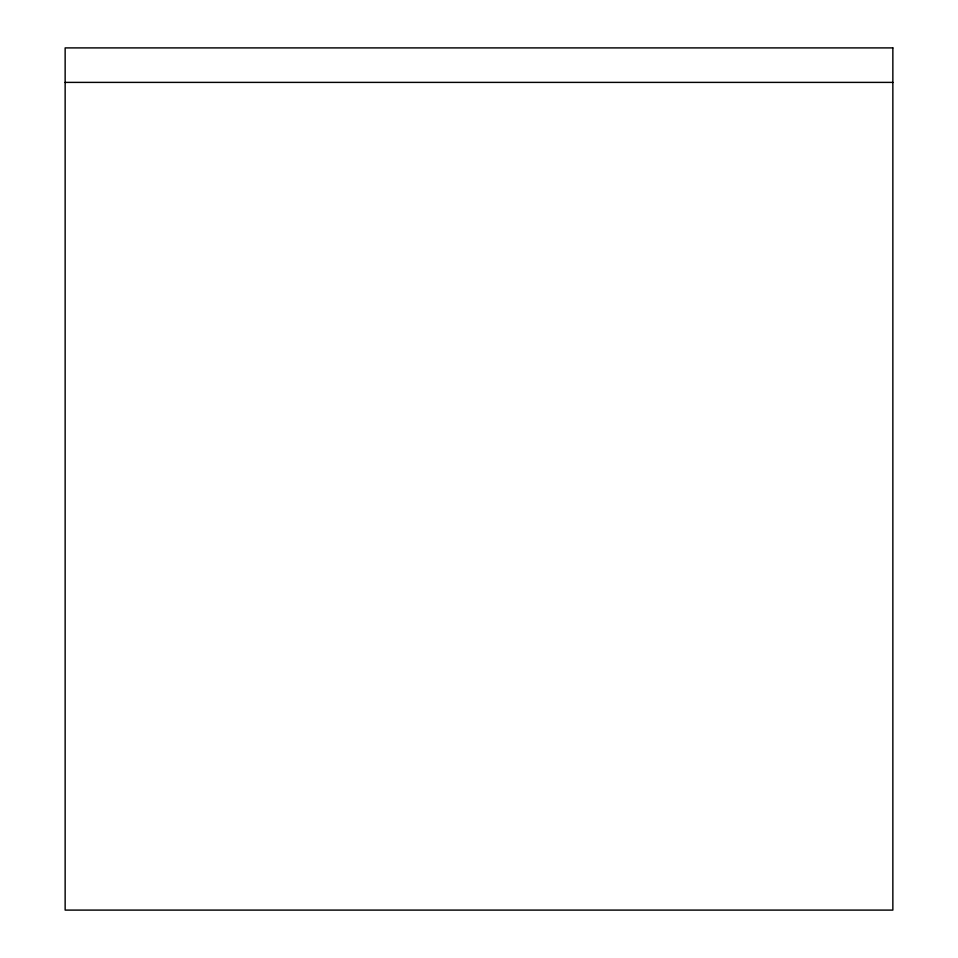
<?xml version="1.0" encoding="UTF-8"?>
<svg xmlns="http://www.w3.org/2000/svg" width="958" height="958" viewBox="0 0 958 958"><rect width="100%" height="100%" fill="white"/><g stroke="black" fill="none" stroke-linecap="round" stroke-linejoin="round"><path stroke-width="1.44" d="M65.144 82.388L892.856 82.388M892.856 47.9L65.144 47.9L65.144 910.1L892.856 910.1L892.856 47.9"/></g></svg>
